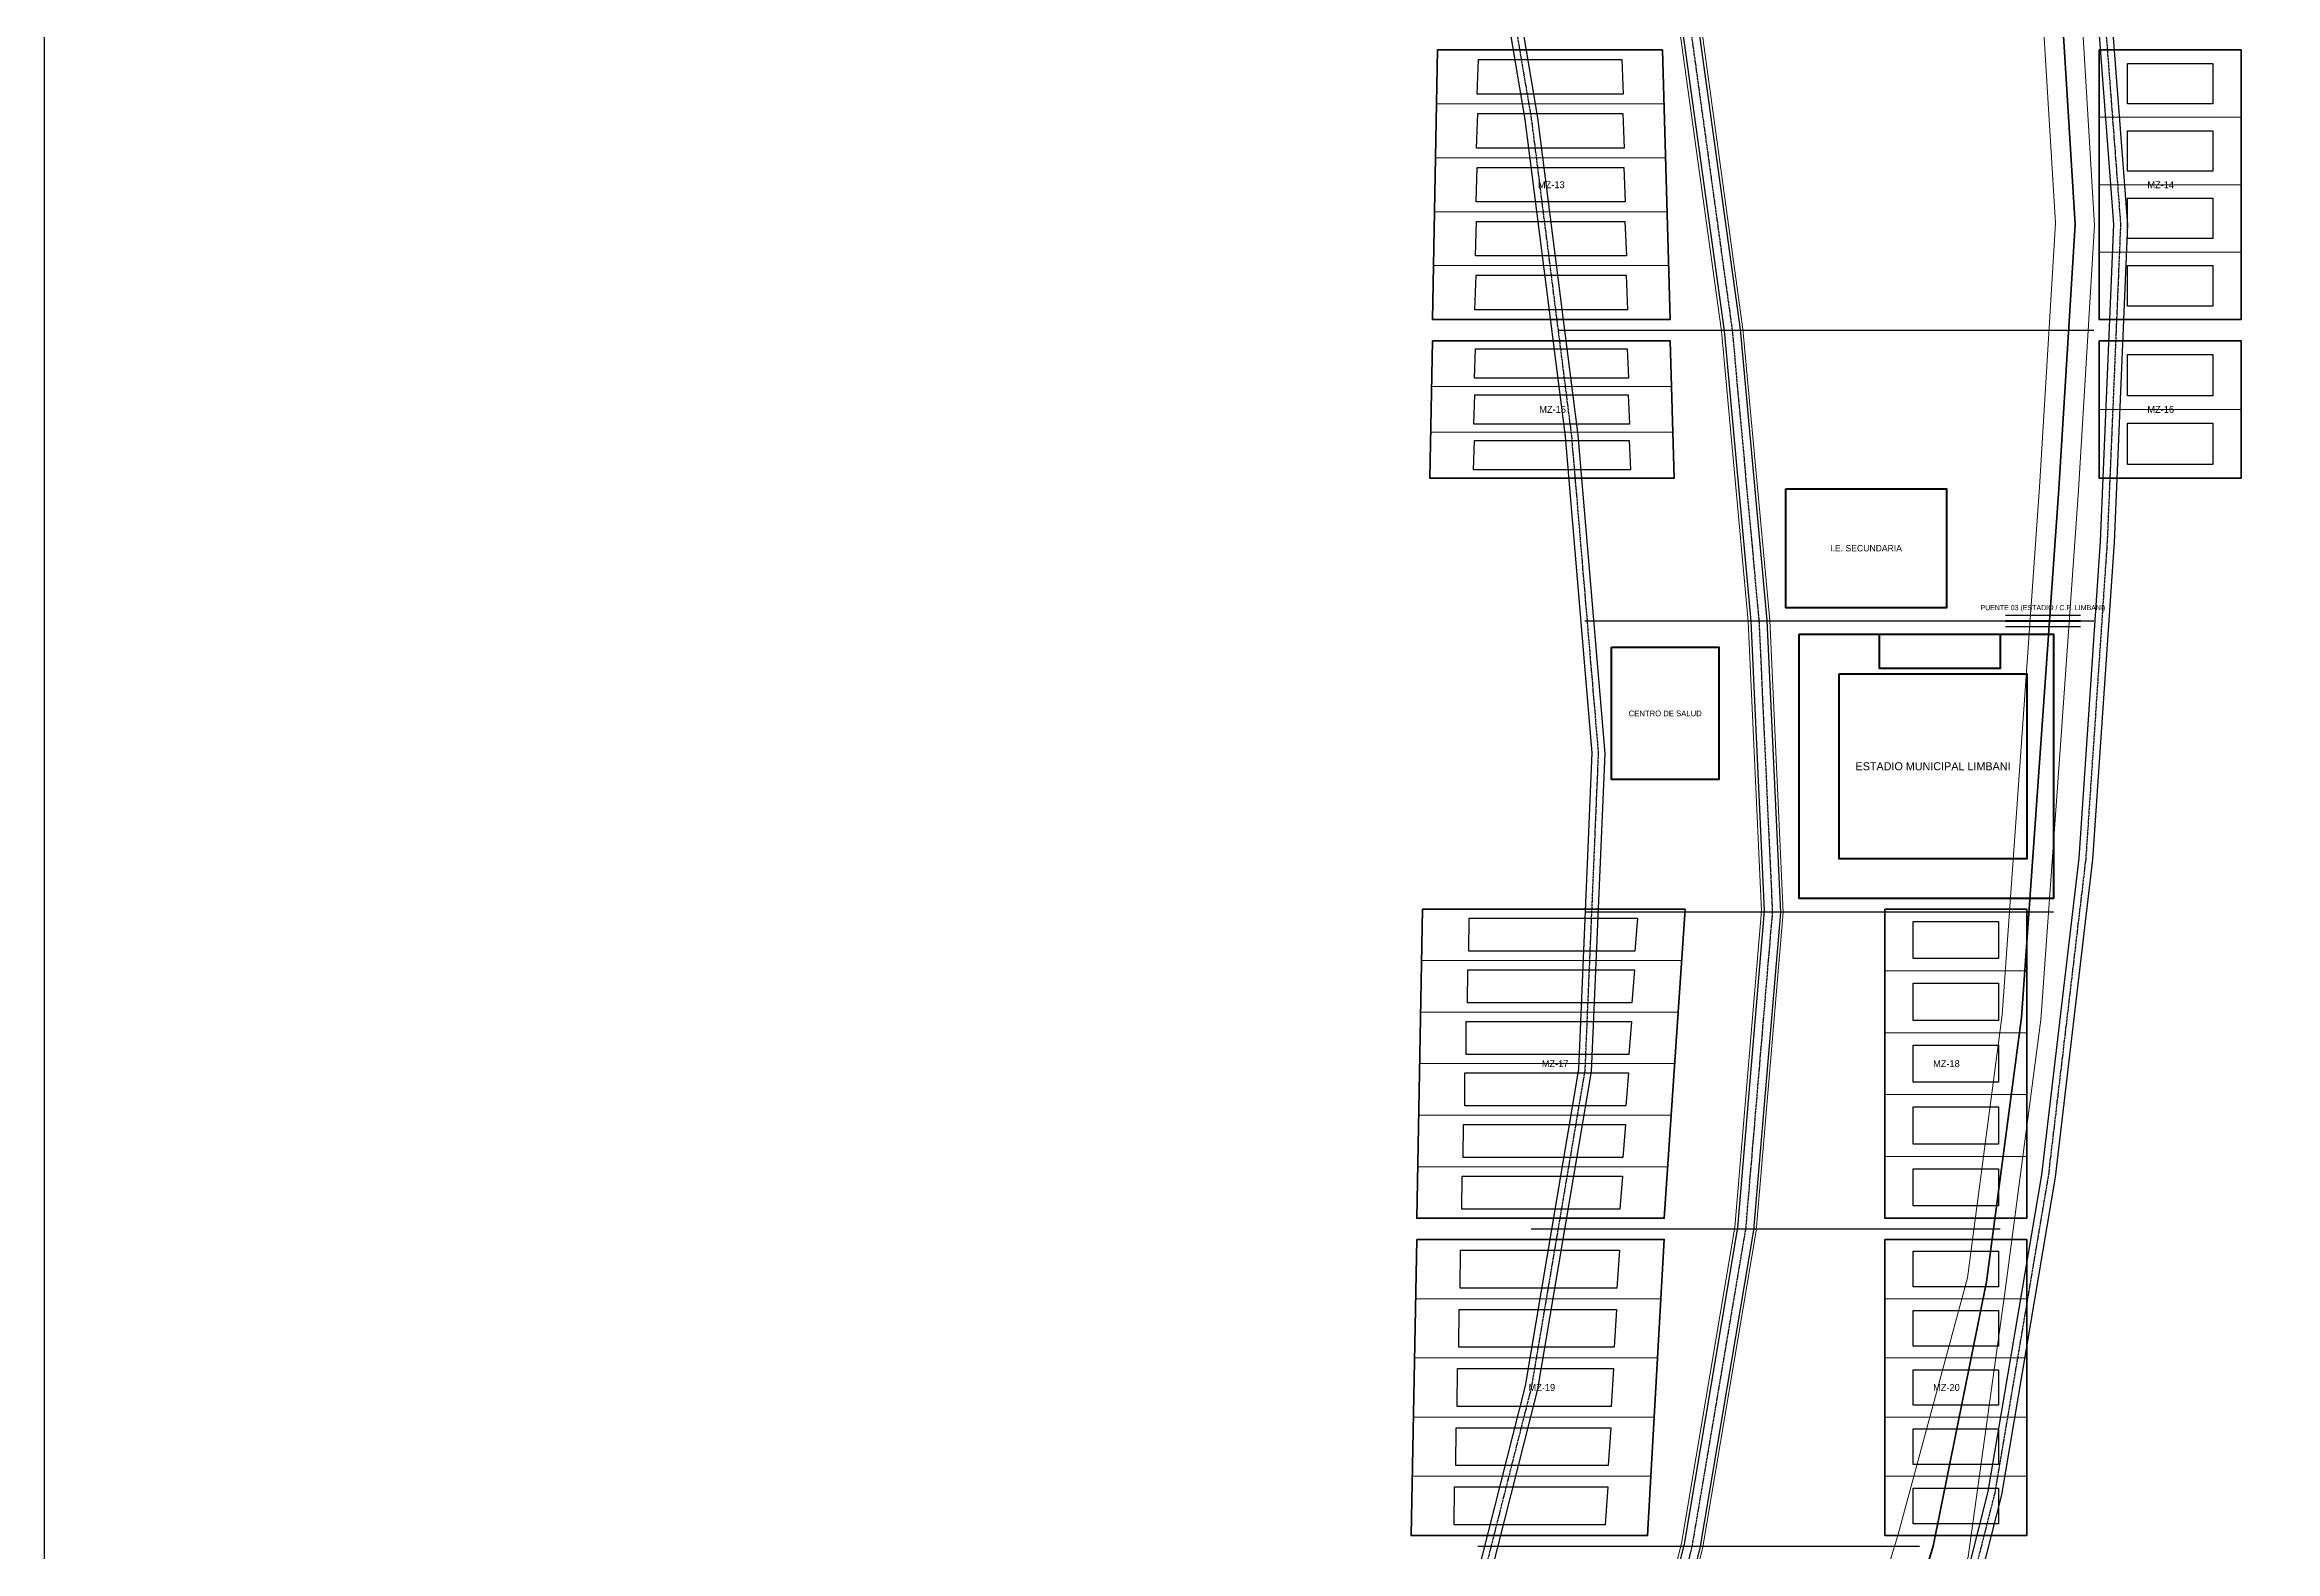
# Model space of a CAD drawing. Header units: metres. Extents: x 424745 to 426235, y 8434410 to 8437057.
# Drawn here: x 424745 to 425714, y 8435079 to 8435734 of the extents above; entities that cross this region are included whole.
import ezdxf
from ezdxf.enums import TextEntityAlignment as Align

# ---------------------------------------------------------------- set-up
doc = ezdxf.new("R2010")
doc.units = ezdxf.units.M
doc.linetypes.add('DASHED', pattern=[1.524, 1.27, -0.254])
for name, color, linetype in [('00_ORTOFOTO_SATELITAL', 7, 'Continuous'), ('03_VIAS_EJES', 8, 'DASHED'), ('13_TEXTOS_ROTULOS', 7, 'Continuous')]:
    doc.layers.add(name, color=color, linetype=linetype)
for name, color, linetype, lineweight in [('01_RIO_LIMBANI_CAUCE', 140, 'Continuous', 35), ('01_RIO_LIMBANI_ORILLAS', 140, 'Continuous', 20), ('02_PUENTES_VEHICULARES', 1, 'Continuous', 40), ('03_VIAS_CALZADA', 7, 'Continuous', 25), ('03_VIAS_VEREDAS', 8, 'Continuous', 15), ('04_MANZANAS_LINDEROS', 6, 'Continuous', 35), ('05_LOTES_PREDIALES', 7, 'Continuous', 15), ('06_HUELLAS_CASAS', 4, 'Continuous', 25), ('09_EQUIPAMIENTO_ESTADIO', 5, 'Continuous', 40), ('11_EQUIPAMIENTO_CIVICO', 2, 'Continuous', 40)]:
    doc.layers.add(name, color=color, linetype=linetype, lineweight=lineweight)
picture_1 = doc.add_image_def('image1.jpg', size_in_pixel=(1280, 2304))

msp = doc.modelspace()

# ---------------------------------------------------------------- linework, layer by layer
at = {"layer": '01_RIO_LIMBANI_CAUCE'}
msp.add_lwpolyline([(425577.03, 8437022.68), (425577.03, 8436919.29), (425580.53, 8436804.42), (425582.85, 8436689.54), (425585.18, 8436574.67), (425588.67, 8436459.8), (425592.17, 8436344.92), (425594.49, 8436230.05), (425596.82, 8436115.18), (425600.31, 8436000.3), (425608.46, 8435885.43), (425620.1, 8435770.55), (425627.09, 8435655.68), (425620.1, 8435540.81), (425611.95, 8435425.93), (425603.81, 8435311.06), (425588.67, 8435196.19), (425565.39, 8435081.31), (425530.47, 8434966.44), (425489.73, 8434851.56), (425448.99, 8434736.69), (425402.43, 8434621.82), (425361.68, 8434506.94), (425344.22, 8434426.53)], dxfattribs=at)
at = {"layer": '01_RIO_LIMBANI_ORILLAS'}
for points in [[(425568.53, 8437022.68), (425568.53, 8436919.03), (425572.03, 8436804.25), (425574.35, 8436689.37), (425576.68, 8436574.41), (425580.17, 8436459.54), (425583.67, 8436344.75), (425585.99, 8436229.88), (425588.32, 8436114.92), (425591.83, 8435999.7), (425600, 8435884.57), (425611.62, 8435770.03), (425618.61, 8435656.2), (425611.62, 8435541.41), (425603.47, 8435426.53), (425595.38, 8435312.17), (425580.34, 8435197.88), (425550.08, 8435085.96), (425515.39, 8434971.79), (425474.65, 8434856.91), (425441.11, 8434739.88), (425394.42, 8434624.66), (425353.37, 8434508.74), (425335.91, 8434428.33)], [(425585.53, 8437022.68), (425585.53, 8436919.55), (425589.03, 8436804.59), (425591.35, 8436689.71), (425593.68, 8436574.93), (425597.17, 8436460.06), (425600.67, 8436345.09), (425602.99, 8436230.22), (425605.32, 8436115.44), (425608.79, 8436000.9), (425616.92, 8435886.29), (425628.58, 8435771.07), (425635.57, 8435655.16), (425628.58, 8435540.21), (425620.43, 8435425.33), (425612.24, 8435309.95), (425597, 8435194.5), (425580.7, 8435076.66), (425545.55, 8434961.09), (425504.81, 8434846.21), (425456.87, 8434733.5), (425410.44, 8434618.98), (425369.99, 8434505.14), (425352.53, 8434424.73)]]:
    msp.add_lwpolyline(points, dxfattribs=at)
at = {"layer": '02_PUENTES_VEHICULARES', "lineweight": 25}
for p, q in [((425596.82, 8435485.87), (425629.42, 8435485.87)), ((425596.82, 8435480.87), (425629.42, 8435480.87))]:
    msp.add_line(p, q, dxfattribs=at)
at = {"layer": '02_PUENTES_VEHICULARES', "lineweight": 50}
msp.add_line((425596.82, 8435483.37), (425629.42, 8435483.37), dxfattribs=at)
at = {"layer": '03_VIAS_CALZADA'}
for p, q in [((425402.43, 8435609.73), (425635.24, 8435609.73)), ((425414.07, 8435483.37), (425635.24, 8435483.37)), ((425414.07, 8435357.01), (425617.78, 8435357.01)), ((425390.79, 8435219.16), (425594.49, 8435219.16)), ((425367.51, 8435081.31), (425559.57, 8435081.31))]:
    msp.add_line(p, q, dxfattribs=at)
for points in [[(425433.85, 8437011.35), (425428.04, 8436885.1), (425416.4, 8436735.74), (425404.75, 8436574.8), (425398.93, 8436413.98), (425393.11, 8436253.02), (425393.14, 8436091.76), (425410.7, 8435953.4), (425439.71, 8435850.44), (425457.16, 8435735.61), (425474.6, 8435609.41), (425486.23, 8435483.21), (425492.06, 8435357.3), (425480.46, 8435219.74), (425457.24, 8435082.17), (425422.3, 8434944.25), (425393.11, 8434817.1), (425396.61, 8434721.7), (425433.92, 8434724.5), (425445.51, 8434668.12), (425433.92, 8434553.59), (425410.64, 8434438.72)], [(425440.85, 8437011.03), (425435.02, 8436884.56), (425423.38, 8436735.24), (425411.75, 8436574.54), (425405.93, 8436413.72), (425400.11, 8436253.02), (425400.08, 8436092.64), (425417.44, 8435955.3), (425446.63, 8435851.5), (425464.1, 8435736.57), (425481.58, 8435610.05), (425493.23, 8435483.53), (425499.04, 8435356.72), (425487.36, 8435218.58), (425464.02, 8435080.45), (425429.12, 8434942.67), (425400.11, 8434817.1), (425396.61, 8434728.7), (425440.78, 8434725.9), (425452.47, 8434667.42), (425440.78, 8434552.19), (425417.5, 8434437.32)], [(425364.72, 8436942.47), (425353.08, 8436781.74), (425335.61, 8436620.82), (425323.96, 8436459.9), (425318.14, 8436298.97), (425318.16, 8436137.85), (425335.66, 8435976.75), (425364.75, 8435839.01), (425388.01, 8435701.28), (425405.46, 8435563.54), (425417.09, 8435426.05), (425411.31, 8435288.56), (425388.08, 8435150.93), (425353.16, 8435013.14), (425318.31, 8434886.98), (425289.16, 8434806.43), (425272.84, 8434745.84), (425311.27, 8434723.21), (425342.08, 8434757.86), (425371.19, 8434723.39)], [(425370.3, 8436942.07), (425358.64, 8436781.14), (425341.19, 8436620.42), (425329.56, 8436459.7), (425323.74, 8436298.97), (425323.72, 8436138.45), (425341.14, 8435977.91), (425370.27, 8435839.95), (425393.57, 8435701.98), (425411.04, 8435564.02), (425422.69, 8435425.81), (425416.83, 8435287.62), (425393.5, 8435149.55), (425358.56, 8435011.64), (425323.57, 8434885.08), (425294.52, 8434804.81), (425275.92, 8434750.52), (425307.33, 8434727.19), (425346.36, 8434761.48), (425375.47, 8434727.01)], [(425620.61, 8436666.79), (425608.95, 8436505.88), (425603.14, 8436367.66), (425612.45, 8436253.06), (425610.12, 8436092.07), (425617.12, 8435931.03), (425633.41, 8435793.3), (425643.88, 8435655.81), (425638.07, 8435518.03), (425628.76, 8435380.33), (425612.49, 8435242.64), (425589.26, 8435105.03), (425554.37, 8434967.31), (425516.02, 8434841.13), (425472.95, 8434726.25)], [(425626.59, 8436666.35), (425614.95, 8436505.62), (425609.12, 8436368.14), (425618.45, 8436252.98), (425616.12, 8436092.33), (425623.08, 8435931.73), (425639.39, 8435793.76), (425649.88, 8435655.55), (425644.05, 8435517.63), (425634.72, 8435379.63), (425618.41, 8435241.64), (425595.08, 8435103.55), (425560.11, 8434965.57), (425521.64, 8434839.03), (425478.57, 8434724.15)]]:
    msp.add_lwpolyline(points, dxfattribs=at)
at = {"layer": '03_VIAS_EJES'}
for points in [[(425437.35, 8437011.19), (425431.53, 8436884.83), (425419.89, 8436735.49), (425408.25, 8436574.67), (425402.43, 8436413.85), (425396.61, 8436253.02), (425396.61, 8436092.2), (425414.07, 8435954.35), (425443.17, 8435850.97), (425460.63, 8435736.09), (425478.09, 8435609.73), (425489.73, 8435483.37), (425495.55, 8435357.01), (425483.91, 8435219.16), (425460.63, 8435081.31), (425425.71, 8434943.46), (425396.61, 8434817.1), (425396.61, 8434725.2), (425437.35, 8434725.2), (425448.99, 8434667.77), (425437.35, 8434552.89), (425414.07, 8434438.02)], [(425367.51, 8436942.27), (425355.86, 8436781.44), (425338.4, 8436620.62), (425326.76, 8436459.8), (425320.94, 8436298.97), (425320.94, 8436138.15), (425338.4, 8435977.33), (425367.51, 8435839.48), (425390.79, 8435701.63), (425408.25, 8435563.78), (425419.89, 8435425.93), (425414.07, 8435288.09), (425390.79, 8435150.24), (425355.86, 8435012.39), (425320.94, 8434886.03), (425291.84, 8434805.62), (425274.38, 8434748.18), (425309.3, 8434725.2), (425344.22, 8434759.67), (425373.33, 8434725.2)], [(425623.6, 8436666.57), (425611.95, 8436505.75), (425606.13, 8436367.9), (425615.45, 8436253.02), (425613.12, 8436092.2), (425620.1, 8435931.38), (425636.4, 8435793.53), (425646.88, 8435655.68), (425641.06, 8435517.83), (425631.74, 8435379.98), (425615.45, 8435242.14), (425592.17, 8435104.29), (425557.24, 8434966.44), (425518.83, 8434840.08), (425475.76, 8434725.2)]]:
    msp.add_lwpolyline(points, dxfattribs=at)
at = {"layer": '03_VIAS_VEREDAS'}
for points in [[(425432.65, 8437011.41), (425426.84, 8436885.2), (425415.2, 8436735.83), (425403.55, 8436574.84), (425397.73, 8436414.02), (425391.91, 8436253.02), (425391.95, 8436091.61), (425409.55, 8435953.08), (425438.52, 8435850.26), (425455.97, 8435735.45), (425473.41, 8435609.3), (425485.03, 8435483.15), (425490.87, 8435357.41), (425479.28, 8435219.94), (425456.07, 8435082.46), (425421.13, 8434944.51), (425391.91, 8434817.1), (425396.61, 8434720.5), (425432.74, 8434724.27), (425444.31, 8434668.24), (425432.74, 8434553.82), (425409.46, 8434438.95)], [(425442.05, 8437010.97), (425436.22, 8436884.46), (425424.58, 8436735.15), (425412.95, 8436574.5), (425407.13, 8436413.68), (425401.31, 8436253.02), (425401.27, 8436092.79), (425418.59, 8435955.62), (425447.82, 8435851.68), (425465.29, 8435736.73), (425482.77, 8435610.16), (425494.43, 8435483.59), (425500.23, 8435356.61), (425488.54, 8435218.38), (425465.19, 8435080.16), (425430.29, 8434942.41), (425401.31, 8434817.1), (425396.61, 8434729.9), (425441.96, 8434726.13), (425453.67, 8434667.3), (425441.96, 8434551.96), (425418.68, 8434437.09)]]:
    msp.add_lwpolyline(points, dxfattribs=at)
at = {"layer": '04_MANZANAS_LINDEROS'}
for points in [[(425350.08, 8435731.5), (425447.76, 8435731.5), (425451.1, 8435614.33), (425347.86, 8435614.33)], [(425637.56, 8435731.5), (425699.26, 8435731.5), (425699.26, 8435614.33), (425637.56, 8435614.33)], [(425347.86, 8435605.14), (425451.1, 8435605.14), (425452.92, 8435545.4), (425346.65, 8435545.4)], [(425637.56, 8435605.14), (425699.26, 8435605.14), (425699.26, 8435545.4), (425637.56, 8435545.4)], [(425343.52, 8435358.16), (425457.62, 8435358.16), (425448.6, 8435223.76), (425340.99, 8435223.76)], [(425544.44, 8435358.16), (425606.13, 8435358.16), (425606.13, 8435223.76), (425544.44, 8435223.76)], [(425340.99, 8435214.57), (425448.6, 8435214.57), (425441.33, 8435085.91), (425338.57, 8435085.91)], [(425544.44, 8435214.57), (425606.13, 8435214.57), (425606.13, 8435085.91), (425544.44, 8435085.91)]]:
    msp.add_lwpolyline(points, close=True, dxfattribs=at)
at = {"layer": '05_LOTES_PREDIALES'}
for points in [[(425350.08, 8435731.5), (425447.76, 8435731.5), (425448.43, 8435708.06), (425349.64, 8435708.06)], [(425637.56, 8435731.5), (425699.26, 8435731.5), (425699.26, 8435702.2), (425637.56, 8435702.2)], [(425349.64, 8435708.06), (425448.43, 8435708.06), (425449.1, 8435684.63), (425349.2, 8435684.63)], [(425637.56, 8435702.2), (425699.26, 8435702.2), (425699.26, 8435672.91), (425637.56, 8435672.91)], [(425349.2, 8435684.63), (425449.1, 8435684.63), (425449.76, 8435661.19), (425348.75, 8435661.19)], [(425637.56, 8435672.91), (425699.26, 8435672.91), (425699.26, 8435643.62), (425637.56, 8435643.62)], [(425348.75, 8435661.19), (425449.76, 8435661.19), (425450.43, 8435637.76), (425348.31, 8435637.76)], [(425637.56, 8435643.62), (425699.26, 8435643.62), (425699.26, 8435614.33), (425637.56, 8435614.33)], [(425348.31, 8435637.76), (425450.43, 8435637.76), (425451.1, 8435614.33), (425347.86, 8435614.33)], [(425347.86, 8435605.14), (425451.1, 8435605.14), (425451.7, 8435585.23), (425347.46, 8435585.23)], [(425637.56, 8435605.14), (425699.26, 8435605.14), (425699.26, 8435575.27), (425637.56, 8435575.27)], [(425347.46, 8435585.23), (425451.7, 8435585.23), (425452.31, 8435565.31), (425347.05, 8435565.31)], [(425637.56, 8435575.27), (425699.26, 8435575.27), (425699.26, 8435545.4), (425637.56, 8435545.4)], [(425347.05, 8435565.31), (425452.31, 8435565.31), (425452.92, 8435545.4), (425346.65, 8435545.4)], [(425343.52, 8435358.16), (425457.62, 8435358.16), (425456.11, 8435335.76), (425343.1, 8435335.76)], [(425544.44, 8435358.16), (425606.13, 8435358.16), (425606.13, 8435331.28), (425544.44, 8435331.28)], [(425343.1, 8435335.76), (425456.11, 8435335.76), (425454.61, 8435313.36), (425342.67, 8435313.36)], [(425544.44, 8435331.28), (425606.13, 8435331.28), (425606.13, 8435304.4), (425544.44, 8435304.4)], [(425342.67, 8435313.36), (425454.61, 8435313.36), (425453.11, 8435290.96), (425342.25, 8435290.96)], [(425544.44, 8435304.4), (425606.13, 8435304.4), (425606.13, 8435277.52), (425544.44, 8435277.52)], [(425342.25, 8435290.96), (425453.11, 8435290.96), (425451.61, 8435268.56), (425341.83, 8435268.56)], [(425544.44, 8435277.52), (425606.13, 8435277.52), (425606.13, 8435250.64), (425544.44, 8435250.64)], [(425341.83, 8435268.56), (425451.61, 8435268.56), (425450.1, 8435246.16), (425341.41, 8435246.16)], [(425341.41, 8435246.16), (425450.1, 8435246.16), (425448.6, 8435223.76), (425340.99, 8435223.76)], [(425544.44, 8435250.64), (425606.13, 8435250.64), (425606.13, 8435223.76), (425544.44, 8435223.76)], [(425340.99, 8435214.57), (425448.6, 8435214.57), (425447.15, 8435188.83), (425340.51, 8435188.83)], [(425544.44, 8435214.57), (425606.13, 8435214.57), (425606.13, 8435188.83), (425544.44, 8435188.83)], [(425340.51, 8435188.83), (425447.15, 8435188.83), (425445.69, 8435163.1), (425340.02, 8435163.1)], [(425544.44, 8435188.83), (425606.13, 8435188.83), (425606.13, 8435163.1), (425544.44, 8435163.1)], [(425340.02, 8435163.1), (425445.69, 8435163.1), (425444.24, 8435137.37), (425339.54, 8435137.37)], [(425544.44, 8435163.1), (425606.13, 8435163.1), (425606.13, 8435137.37), (425544.44, 8435137.37)], [(425339.54, 8435137.37), (425444.24, 8435137.37), (425442.78, 8435111.64), (425339.05, 8435111.64)], [(425544.44, 8435137.37), (425606.13, 8435137.37), (425606.13, 8435111.64), (425544.44, 8435111.64)], [(425339.05, 8435111.64), (425442.78, 8435111.64), (425441.33, 8435085.91), (425338.57, 8435085.91)], [(425544.44, 8435111.64), (425606.13, 8435111.64), (425606.13, 8435085.91), (425544.44, 8435085.91)]]:
    msp.add_lwpolyline(points, close=True, dxfattribs=at)
at = {"layer": '06_HUELLAS_CASAS'}
for points in [[(425367.79, 8435727.28), (425430.1, 8435727.28), (425430.73, 8435712.28), (425367.3, 8435712.28)], [(425649.9, 8435725.64), (425686.92, 8435725.64), (425686.92, 8435708.06), (425649.9, 8435708.06)], [(425367.54, 8435703.85), (425430.57, 8435703.85), (425431.2, 8435688.85), (425367.06, 8435688.85)], [(425649.9, 8435696.35), (425686.92, 8435696.35), (425686.92, 8435678.77), (425649.9, 8435678.77)], [(425367.3, 8435680.41), (425431.04, 8435680.41), (425431.66, 8435665.41), (425366.81, 8435665.41)], [(425649.9, 8435667.05), (425686.92, 8435667.05), (425686.92, 8435649.48), (425649.9, 8435649.48)], [(425367.05, 8435656.98), (425431.5, 8435656.98), (425432.13, 8435641.98), (425366.57, 8435641.98)], [(425366.81, 8435633.54), (425431.97, 8435633.54), (425432.6, 8435618.54), (425366.32, 8435618.54)], [(425649.9, 8435637.76), (425686.92, 8435637.76), (425686.92, 8435620.18), (425649.9, 8435620.18)], [(425366.55, 8435601.55), (425432.44, 8435601.55), (425433.01, 8435588.81), (425366.11, 8435588.81)], [(425649.9, 8435599.16), (425686.92, 8435599.16), (425686.92, 8435581.24), (425649.9, 8435581.24)], [(425366.33, 8435581.64), (425432.87, 8435581.64), (425433.44, 8435568.9), (425365.89, 8435568.9)], [(425366.11, 8435561.73), (425433.29, 8435561.73), (425433.86, 8435548.99), (425365.67, 8435548.99)], [(425649.9, 8435569.3), (425686.92, 8435569.3), (425686.92, 8435551.38), (425649.9, 8435551.38)], [(425363.78, 8435354.13), (425437, 8435354.13), (425435.85, 8435339.79), (425363.71, 8435339.79)], [(425556.78, 8435352.78), (425593.8, 8435352.78), (425593.8, 8435336.65), (425556.78, 8435336.65)], [(425363.17, 8435331.73), (425435.69, 8435331.73), (425434.54, 8435317.39), (425363.09, 8435317.39)], [(425556.78, 8435325.9), (425593.8, 8435325.9), (425593.8, 8435309.77), (425556.78, 8435309.77)], [(425362.55, 8435309.33), (425434.39, 8435309.33), (425433.23, 8435294.99), (425362.48, 8435294.99)], [(425556.78, 8435299.02), (425593.8, 8435299.02), (425593.8, 8435282.89), (425556.78, 8435282.89)], [(425361.94, 8435286.92), (425433.08, 8435286.92), (425431.92, 8435272.59), (425361.86, 8435272.59)], [(425556.78, 8435272.14), (425593.8, 8435272.14), (425593.8, 8435256.01), (425556.78, 8435256.01)], [(425361.32, 8435264.52), (425431.77, 8435264.52), (425430.61, 8435250.19), (425361.25, 8435250.19)], [(425360.71, 8435242.12), (425430.46, 8435242.12), (425429.31, 8435227.79), (425360.63, 8435227.79)], [(425556.78, 8435245.26), (425593.8, 8435245.26), (425593.8, 8435229.13), (425556.78, 8435229.13)], [(425360.1, 8435209.93), (425429.14, 8435209.93), (425428.04, 8435193.47), (425359.96, 8435193.47)], [(425556.78, 8435209.42), (425593.8, 8435209.42), (425593.8, 8435193.98), (425556.78, 8435193.98)], [(425359.44, 8435184.2), (425427.86, 8435184.2), (425426.76, 8435167.73), (425359.3, 8435167.73)], [(425556.78, 8435183.69), (425593.8, 8435183.69), (425593.8, 8435168.25), (425556.78, 8435168.25)], [(425358.78, 8435158.47), (425426.58, 8435158.47), (425425.48, 8435142), (425358.64, 8435142)], [(425556.78, 8435157.96), (425593.8, 8435157.96), (425593.8, 8435142.52), (425556.78, 8435142.52)], [(425358.12, 8435132.74), (425425.3, 8435132.74), (425424.2, 8435116.27), (425357.98, 8435116.27)], [(425556.78, 8435132.22), (425593.8, 8435132.22), (425593.8, 8435116.79), (425556.78, 8435116.79)], [(425357.46, 8435107.01), (425424.02, 8435107.01), (425422.92, 8435090.54), (425357.32, 8435090.54)], [(425556.78, 8435106.49), (425593.8, 8435106.49), (425593.8, 8435091.05), (425556.78, 8435091.05)]]:
    msp.add_lwpolyline(points, close=True, dxfattribs=at)
at = {"layer": '09_EQUIPAMIENTO_ESTADIO'}
for points in [[(425507.19, 8435477.63), (425617.78, 8435477.63), (425617.78, 8435362.75), (425507.19, 8435362.75)], [(425542.11, 8435477.63), (425594.49, 8435477.63), (425594.49, 8435462.69), (425542.11, 8435462.69)], [(425524.65, 8435460.4), (425606.13, 8435460.4), (425606.13, 8435379.98), (425524.65, 8435379.98)]]:
    msp.add_lwpolyline(points, close=True, dxfattribs=at)
at = {"layer": '11_EQUIPAMIENTO_CIVICO'}
for points in [[(425501.37, 8435540.81), (425571.21, 8435540.81), (425571.21, 8435489.11), (425501.37, 8435489.11)], [(425425.71, 8435471.88), (425472.27, 8435471.88), (425472.27, 8435414.45), (425425.71, 8435414.45)]]:
    msp.add_lwpolyline(points, close=True, dxfattribs=at)

# ---------------------------------------------------------------- texts
at = {"layer": '09_EQUIPAMIENTO_ESTADIO'}
msp.add_text('ESTADIO MUNICIPAL LIMBANI', height=3.5, dxfattribs=at).set_placement((425565.39, 8435420.19), align=Align.MIDDLE_CENTER)
at = {"layer": '11_EQUIPAMIENTO_CIVICO'}
for s, height, p in [('I.E. SECUNDARIA', 2.8, (425536.29, 8435514.96)), ('CENTRO DE SALUD', 2.5, (425448.99, 8435443.16))]:
    msp.add_text(s, height=height, dxfattribs=at).set_placement(p, align=Align.MIDDLE_CENTER)
at = {"layer": '13_TEXTOS_ROTULOS'}
for s, p in [('MZ-13', (425399.51, 8435672.91)), ('MZ-14', (425664.34, 8435672.91)), ('MZ-15', (425400.06, 8435575.27)), ('MZ-16', (425664.34, 8435575.27)), ('MZ-17', (425401.15, 8435290.96)), ('MZ-18', (425571.21, 8435290.96)), ('MZ-19', (425395.38, 8435150.24)), ('MZ-20', (425571.21, 8435150.24))]:
    msp.add_text(s, height=3, dxfattribs=at).set_placement(p, align=Align.MIDDLE_CENTER)
msp.add_text('PUENTE 03 (ESTADIO / C.P. LIMBANI)', height=2.2, dxfattribs=at).set_placement((425613.12, 8435487.37), align=Align.BOTTOM_CENTER)

# ---------------------------------------------------------------- pictures from other files: only their frames are drawn
at = {"layer": '00_ORTOFOTO_SATELITAL'}
image = msp.add_image(picture_1, insert=(424744.74, 8434410.45), size_in_units=(1489.98, 2646.69), dxfattribs=at)

doc.saveas('drawing.dxf')
